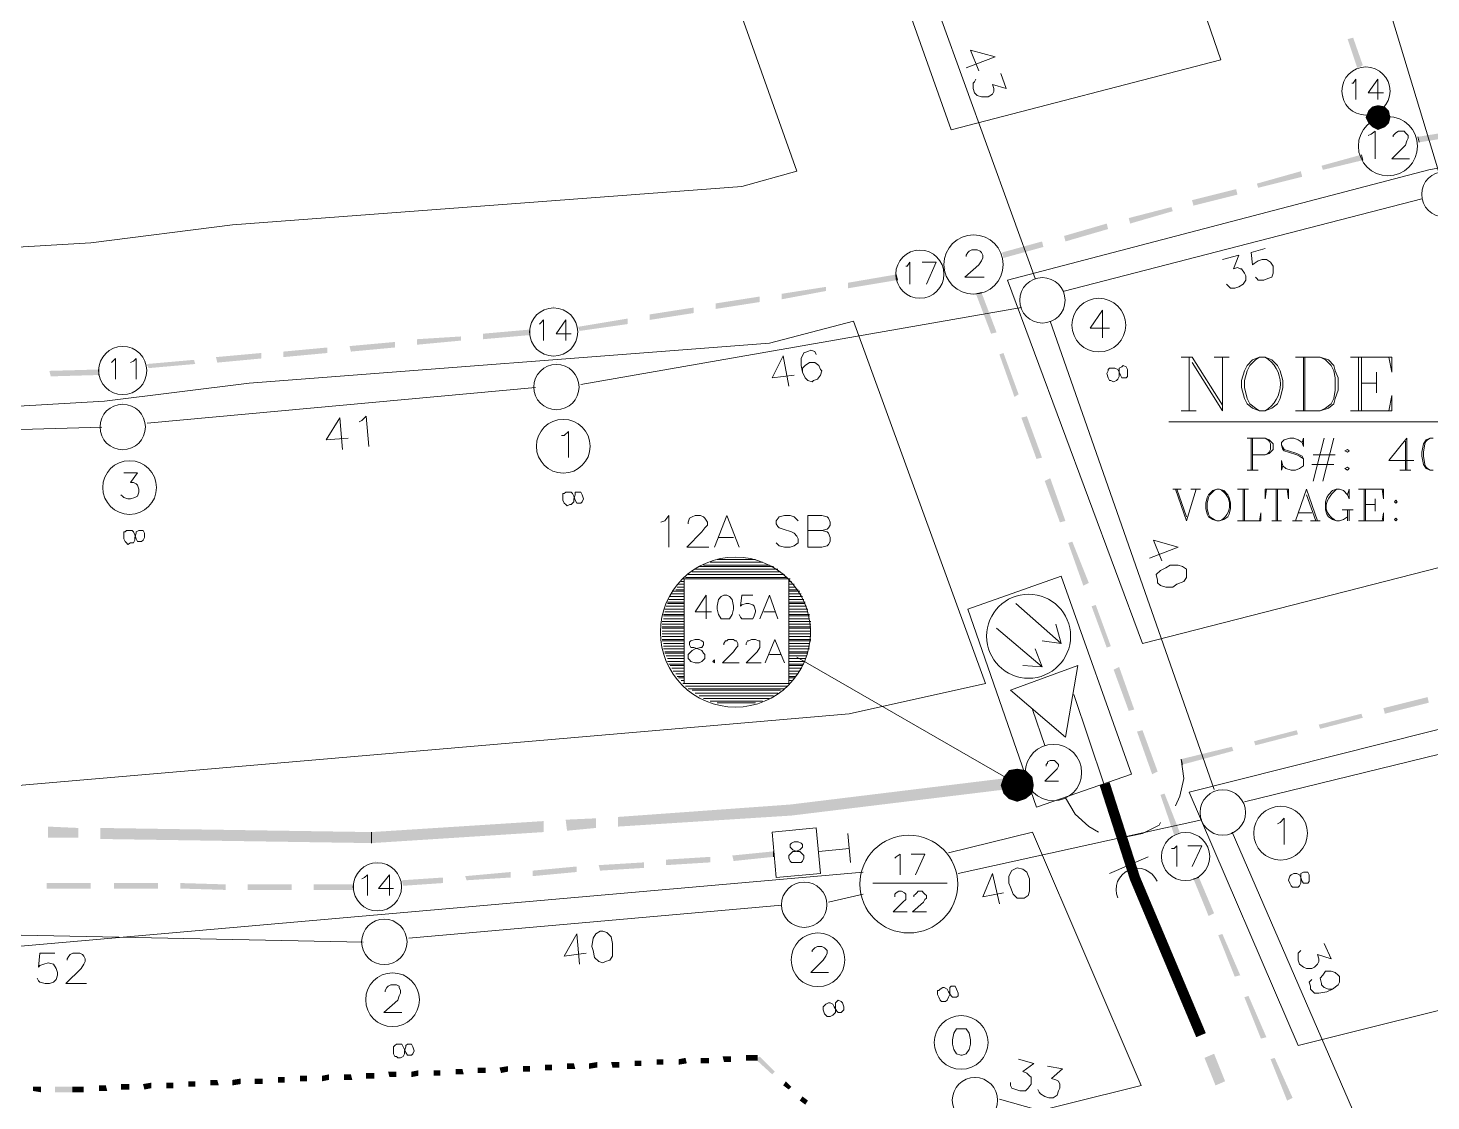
# Model space of a CAD drawing. Header units: millimetres. Extents: x -5 to 817, y 96 to 1062.
# Drawn here: x 312.2 to 396.3, y 592.4 to 656.6 of the extents above; entities that cross this region are included whole.
import ezdxf

# ---------------------------------------------------------------- set-up
doc = ezdxf.new("R2010")
doc.units = ezdxf.units.MM
for name, color, linetype, true_color in [('PDF_AERIAL', 8, 'Continuous', 0x808080), ('PDF_FEED', 11, 'Continuous', 0xff7f7f), ('PDF_FIBER', 8, 'Continuous', 0x808080), ('PDF_HCOUNT', 8, 'Continuous', 0x808080), ('PDF_NODEBOUNDARY', 8, 'Continuous', 0x808080), ('PDF_POLENUMBER', 8, 'Continuous', 0x808080), ('PDF_POWER', 8, 'Continuous', 0x808080), ('PDF_RDBKGRD', 8, 'Continuous', 0x808080), ('PDF_STRAND', 8, 'Continuous', 0x808080), ('PDF_TRUNK', 12, 'Continuous', 0xb80000)]:
    doc.layers.add(name, color=color, linetype=linetype, true_color=true_color)

msp = doc.modelspace()

# ---------------------------------------------------------------- linework, layer by layer
at = {"layer": 'PDF_AERIAL', "lineweight": 9}
for points in [[(396.715, 648.056), (389.542, 671.719)], [(372.558, 641.626), (364.066, 665.123)], [(368.436, 654.24), (370.167, 654.9), (368.683, 655.312), (369.178, 654.075)], [(370.497, 653.91), (370.827, 653.003), (370.002, 653.251), (370.085, 653.003), (370.085, 652.838), (370.002, 652.674), (369.755, 652.509), (369.59, 652.509), (369.343, 652.509), (369.095, 652.591), (368.931, 652.756), (368.848, 653.003), (368.848, 653.333), (368.931, 653.416), (369.013, 653.58)], [(374.29, 640.884), (395.726, 646.408)], [(383.771, 642.78), (384.761, 643.027), (384.431, 642.203), (384.678, 642.285), (384.843, 642.203), (384.925, 642.203), (385.09, 641.955), (385.173, 641.79), (385.173, 641.543), (385.008, 641.296), (384.761, 641.131), (384.513, 641.048), (384.266, 641.048), (384.183, 641.131), (384.018, 641.296)], [(386.327, 643.439), (385.503, 643.192), (385.585, 642.45), (385.667, 642.532), (385.915, 642.697), (386.162, 642.78), (386.409, 642.78), (386.657, 642.615), (386.822, 642.368), (386.822, 642.203), (386.822, 641.955), (386.739, 641.708), (386.492, 641.626), (386.245, 641.543), (385.915, 641.543), (385.832, 641.626), (385.75, 641.708)], [(371.734, 639.894), (345.351, 635.277)], [(383.276, 611.038), (373.465, 639.07)], [(357.8, 635.195), (357.47, 637.009), (356.811, 635.689), (358.13, 635.854)], [(359.449, 637.091), (359.367, 637.256), (359.119, 637.338), (358.954, 637.256), (358.707, 637.173), (358.542, 636.844), (358.542, 636.431), (358.625, 636.019), (358.79, 635.689), (358.954, 635.524), (359.202, 635.442), (359.284, 635.524), (359.532, 635.607), (359.696, 635.854), (359.779, 636.102), (359.696, 636.184), (359.614, 636.431), (359.367, 636.596), (359.119, 636.596), (359.037, 636.596), (358.79, 636.431), (358.625, 636.266), (358.625, 636.019)], [(342.63, 635.112), (319.38, 632.969)], [(316.659, 632.721), (296.542, 632.144)], [(331.087, 631.402), (330.922, 633.298), (330.098, 631.979), (331.417, 632.062)], [(332.077, 633.051), (332.241, 633.133), (332.489, 633.381), (332.654, 631.567)], [(379.401, 624.889), (381.133, 625.548), (379.649, 625.961), (380.143, 624.724)], [(385.09, 610.296), (411.061, 616.644)], [(382.534, 609.224), (367.941, 606.008)], [(393.665, 587.045), (384.348, 608.482)], [(370.415, 604.194), (370.002, 606.008), (369.425, 604.607), (370.662, 604.854)], [(357.388, 604.112), (335.045, 602.133)], [(362.252, 604.772), (360.191, 604.277)], [(332.324, 601.886), (296.212, 602.628)], [(345.268, 600.567), (345.103, 602.381), (344.361, 601.061), (345.68, 601.226)], [(389.872, 601.803), (390.284, 600.897), (389.46, 601.144), (389.542, 600.897), (389.542, 600.732), (389.46, 600.567), (389.295, 600.402), (389.13, 600.319), (388.8, 600.319), (388.636, 600.402), (388.388, 600.567), (388.306, 600.814), (388.306, 601.144), (388.306, 601.226), (388.471, 601.391)], [(313.856, 601.226), (312.949, 601.226), (312.866, 600.402), (312.949, 600.484), (313.196, 600.567), (313.443, 600.649), (313.773, 600.567), (313.938, 600.319), (314.021, 600.072), (314.021, 599.907), (313.938, 599.66), (313.773, 599.495), (313.526, 599.412), (313.279, 599.412), (312.949, 599.495), (312.866, 599.577), (312.784, 599.742)], [(314.598, 600.814), (314.598, 600.897), (314.68, 601.061), (314.763, 601.144), (314.928, 601.226), (315.34, 601.226), (315.505, 601.144), (315.587, 601.061), (315.67, 600.897), (315.67, 600.732), (315.587, 600.567), (315.422, 600.319), (314.515, 599.412), (315.752, 599.412)], [(390.367, 599.083), (390.12, 599.083), (389.872, 599.165), (389.707, 599.33), (389.707, 599.412), (389.625, 599.742), (389.79, 599.907), (389.955, 600.154), (390.037, 600.154), (390.284, 600.154), (390.532, 600.072), (390.697, 599.907), (390.779, 599.825), (390.779, 599.495), (390.697, 599.33), (390.367, 599.083), (390.037, 598.918), (389.542, 598.835), (389.295, 598.835), (389.048, 599.083), (389.048, 599.248), (388.965, 599.495), (389.13, 599.66)], [(371.569, 594.878), (372.476, 594.631), (371.816, 594.136), (372.064, 594.053), (372.228, 593.888), (372.311, 593.806), (372.311, 593.559), (372.311, 593.394), (372.146, 593.146), (371.981, 592.982), (371.651, 592.982), (371.404, 593.064), (371.157, 593.146), (371.074, 593.311), (371.074, 593.476)], [(373.3, 594.466), (374.207, 594.301), (373.548, 593.724), (373.795, 593.641), (373.96, 593.559), (374.042, 593.394), (374.042, 593.146), (373.96, 592.982), (373.877, 592.734), (373.63, 592.569), (373.383, 592.569), (373.135, 592.652), (372.888, 592.817), (372.806, 592.899), (372.723, 593.064)], [(370.415, 592.487), (392.923, 586.138)]]:
    msp.add_lwpolyline(points, dxfattribs=at)
for points in [[(381.628, 624.229), (381.38, 624.394), (381.133, 624.476), (380.638, 624.476), (380.391, 624.312), (380.061, 624.147), (379.814, 623.899), (379.896, 623.57), (379.896, 623.405), (380.061, 623.24), (380.391, 623.157), (380.803, 623.157), (381.05, 623.322), (381.463, 623.487), (381.628, 623.734), (381.628, 624.064)], [(371.322, 606.256), (371.157, 606.173), (370.992, 605.843), (370.992, 605.431), (371.074, 605.184), (371.239, 604.772), (371.486, 604.524), (371.734, 604.524), (371.899, 604.524), (372.146, 604.689), (372.228, 604.936), (372.228, 605.431), (372.228, 605.678), (372.064, 606.091), (371.816, 606.256), (371.486, 606.338)], [(346.505, 602.545), (346.258, 602.381), (346.093, 602.133), (346.01, 601.639), (346.093, 601.391), (346.175, 600.979), (346.422, 600.732), (346.67, 600.649), (346.835, 600.732), (347.082, 600.814), (347.247, 601.061), (347.247, 601.556), (347.247, 601.803), (347.164, 602.216), (346.917, 602.463), (346.67, 602.545)]]:
    msp.add_lwpolyline(points, close=True, dxfattribs=at)
at = {"layer": 'PDF_FEED', "lineweight": 20}
for points in [[(392.016, 654.322), (392.016, 654.322)], [(393.83, 653.333), (393.83, 653.333)], [(391.027, 652.509), (391.027, 652.509)], [(392.923, 651.519), (392.923, 651.519)], [(392.511, 650.2), (392.675, 650.283), (392.923, 650.447), (392.923, 648.798)], [(393.995, 650.118), (393.995, 650.2), (394.077, 650.283), (394.16, 650.365), (394.324, 650.447), (394.654, 650.447), (394.737, 650.365), (394.819, 650.283), (394.902, 650.2), (394.902, 650.035), (394.819, 649.87), (394.737, 649.623), (393.912, 648.798), (394.984, 648.798)], [(365.468, 643.357), (365.468, 643.357)], [(368.436, 642.945), (368.436, 643.027), (368.518, 643.192), (368.601, 643.275), (368.766, 643.357), (369.095, 643.357), (369.26, 643.275), (369.343, 643.192), (369.425, 643.027), (369.425, 642.862), (369.343, 642.697), (369.178, 642.45), (368.353, 641.708), (369.508, 641.708)], [(367.199, 642.203), (367.199, 642.203)], [(364.231, 641.708), (364.231, 641.708)], [(365.962, 640.471), (365.962, 640.471)], [(343.702, 639.977), (343.702, 639.977)], [(345.268, 638.657), (345.268, 638.657)], [(317.813, 637.668), (317.813, 637.668)], [(342.3, 638.41), (342.3, 638.41)], [(343.867, 637.009), (343.867, 637.009)], [(316.494, 636.019), (316.494, 636.019)], [(319.38, 636.431), (319.38, 636.431)], [(318.143, 634.782), (318.143, 634.782)], [(380.968, 610.048), (381.215, 610.625), (381.463, 611.697), (381.298, 612.851)], [(374.372, 610.543), (374.949, 609.554), (375.774, 608.811), (376.351, 608.482)], [(358.13, 608.564), (358.13, 608.564)], [(361.51, 606.668), (361.345, 608.399)], [(377.67, 608.234), (377.835, 608.152), (378.989, 608.399), (379.979, 608.894), (380.061, 609.059)], [(381.05, 608.399), (381.05, 608.399)], [(359.614, 607.327), (361.428, 607.492)], [(383.029, 607.657), (383.029, 607.657)], [(333.066, 606.75), (333.066, 606.75)], [(356.893, 607.163), (356.893, 607.163)], [(359.614, 607.327), (359.614, 607.327)], [(358.377, 605.926), (358.377, 605.926)], [(380.308, 606.503), (380.308, 606.503)], [(331.747, 605.184), (331.747, 605.184)], [(334.632, 605.431), (334.632, 605.431)], [(362.829, 605.431), (367.282, 605.431)], [(382.205, 605.678), (382.205, 605.678)], [(333.313, 603.865), (333.313, 603.865)]]:
    msp.add_lwpolyline(points, dxfattribs=at)
at = {"layer": 'PDF_FEED', "color": 7, "lineweight": 9}
for points in [[(391.521, 653.333), (391.604, 653.333), (391.769, 653.58), (391.769, 652.344)], [(393.088, 652.344), (393.088, 653.58), (392.511, 652.756), (393.417, 652.756)], [(364.808, 642.368), (364.891, 642.368), (365.056, 642.615), (365.056, 641.296)], [(366.045, 641.296), (366.622, 642.615), (365.798, 642.615)], [(342.877, 638.905), (342.96, 638.987), (343.125, 639.152), (343.125, 637.915)], [(344.444, 637.915), (344.444, 639.152), (343.867, 638.328), (344.773, 638.328)], [(317.236, 636.596), (317.318, 636.679), (317.483, 636.844), (317.483, 635.607)], [(318.39, 636.596), (318.555, 636.679), (318.72, 636.844), (318.72, 635.607)], [(380.721, 607.492), (380.885, 607.492), (381.05, 607.657), (381.05, 606.421)], [(381.957, 606.421), (382.534, 607.657), (381.71, 607.657)], [(364.149, 606.915), (364.231, 606.998), (364.478, 607.163), (364.478, 605.926)], [(365.385, 605.926), (365.962, 607.163), (365.138, 607.163)], [(332.241, 605.678), (332.406, 605.761), (332.571, 605.926), (332.571, 604.689)], [(333.89, 604.689), (333.89, 605.926), (333.231, 605.101), (334.138, 605.101)], [(364.149, 604.607), (364.149, 604.689), (364.149, 604.772), (364.231, 604.854), (364.396, 604.936), (364.561, 604.936), (364.726, 604.854), (364.808, 604.772), (364.808, 604.689), (364.808, 604.524), (364.808, 604.442), (364.643, 604.277), (364.066, 603.7), (364.891, 603.7)], [(365.303, 604.607), (365.303, 604.689), (365.385, 604.772), (365.468, 604.854), (365.55, 604.936), (365.798, 604.936), (365.88, 604.854), (365.962, 604.772), (366.045, 604.689), (366.045, 604.524), (365.962, 604.442), (365.88, 604.277), (365.22, 603.7), (366.045, 603.7)]]:
    msp.add_lwpolyline(points, dxfattribs=at)
at = {"layer": 'PDF_FEED', "lineweight": 0}
for points in [[(395.561, 649.788), (395.479, 650.118)], [(392.098, 649.046), (392.181, 648.716)], [(364.231, 641.873), (364.314, 641.543)], [(369.013, 640.719), (369.343, 640.801)], [(342.3, 638.575), (342.3, 638.245)], [(316.494, 636.184), (316.494, 635.854)], [(381.38, 612.522), (381.298, 612.851)], [(356.893, 607.327), (356.893, 606.998)], [(382.04, 605.678), (382.37, 605.761)], [(331.747, 605.349), (331.747, 605.019)]]:
    msp.add_lwpolyline(points, dxfattribs=at)
at = {"layer": 'PDF_FEED', "lineweight": 20}
msp.add_lwpolyline([(359.696, 606.008), (359.449, 608.729), (356.811, 608.482), (357.058, 605.761)], close=True, dxfattribs=at)
at = {"layer": 'PDF_FEED', "color": 7, "lineweight": 9}
msp.add_lwpolyline([(358.13, 607.905), (357.965, 607.822), (357.883, 607.74), (357.883, 607.575), (357.965, 607.492), (358.048, 607.41), (358.295, 607.327), (358.46, 607.327), (358.625, 607.163), (358.707, 607.08), (358.707, 606.915), (358.625, 606.75), (358.542, 606.668), (358.377, 606.668), (358.13, 606.668), (357.965, 606.668), (357.883, 606.75), (357.8, 606.915), (357.8, 607.08), (357.883, 607.163), (358.048, 607.327), (358.212, 607.327), (358.46, 607.41), (358.542, 607.492), (358.625, 607.575), (358.625, 607.74), (358.542, 607.822), (358.377, 607.905)], close=True, dxfattribs=at)
at = {"layer": 'PDF_FEED', "lineweight": 20}
for centre, radius in [((392.37, 652.859), 1.443), ((393.689, 649.561), 1.773), ((368.871, 642.47), 1.773), ((365.656, 641.893), 1.443), ((343.724, 638.43), 1.443), ((317.917, 636.122), 1.443), ((364.996, 605.368), 2.927), ((381.569, 607.017), 1.443), ((333.17, 605.203), 1.443)]:
    msp.add_circle(centre, radius, dxfattribs=at)
at = {"layer": 'PDF_FEED', "transparency": 33554559}
for points in [[(392.181, 654.405), (391.274, 655.971), (391.604, 656.054)], [(391.851, 654.24), (392.181, 654.405), (391.274, 655.971)], [(393.088, 652.014), (392.758, 651.931), (393.088, 651.272)], [(393.088, 651.272), (393.5, 651.931), (393.088, 652.014)], [(393.088, 651.272), (392.511, 651.684), (392.346, 651.272)], [(392.346, 651.272), (392.511, 650.942), (393.088, 651.272)], [(392.758, 651.931), (393.088, 651.272), (392.511, 651.684)], [(392.511, 650.942), (393.088, 651.272), (392.758, 650.695)], [(393.088, 651.272), (392.758, 650.695), (393.088, 650.53)], [(393.747, 651.684), (393.088, 651.272), (393.5, 651.931)], [(393.83, 651.272), (393.747, 651.684), (393.088, 651.272)], [(393.088, 650.53), (393.5, 650.695), (393.088, 651.272)], [(393.5, 650.695), (393.088, 651.272), (393.747, 650.942)], [(393.088, 651.272), (393.747, 650.942), (393.83, 651.272)], [(398.529, 650.612), (395.561, 649.788), (395.479, 650.118)], [(398.612, 650.283), (398.529, 650.612), (395.561, 649.788)], [(389.707, 648.386), (389.79, 648.139), (392.098, 649.046)], [(389.79, 648.139), (392.098, 649.046), (392.181, 648.716)], [(385.832, 647.314), (385.915, 647.067), (388.471, 648.056)], [(385.915, 647.067), (388.471, 648.056), (388.553, 647.727)], [(381.957, 646.325), (382.04, 645.995), (384.596, 646.985)], [(382.04, 645.995), (384.596, 646.985), (384.678, 646.655)], [(378.165, 645.253), (378.247, 644.923), (380.721, 645.913)], [(378.247, 644.923), (380.721, 645.913), (380.803, 645.665)], [(374.29, 644.181), (374.372, 643.852), (376.846, 644.923)], [(374.372, 643.852), (376.846, 644.923), (376.928, 644.594)], [(370.58, 643.192), (370.662, 642.862), (372.971, 643.852)], [(370.662, 642.862), (372.971, 643.852), (373.053, 643.522)], [(361.345, 641.378), (361.345, 641.048), (364.231, 641.873)], [(361.345, 641.048), (364.231, 641.873), (364.314, 641.543)], [(357.388, 640.719), (357.388, 640.389), (360.026, 641.131)], [(357.388, 640.389), (360.026, 641.131), (360.026, 640.884)], [(353.43, 640.142), (353.43, 639.812), (356.069, 640.554)], [(353.43, 639.812), (356.069, 640.554), (356.069, 640.224)], [(370.25, 638.41), (369.013, 640.719), (369.343, 640.801)], [(369.92, 638.328), (370.25, 638.41), (369.013, 640.719)], [(349.473, 639.482), (349.473, 639.152), (352.111, 639.894)], [(349.473, 639.152), (352.111, 639.894), (352.111, 639.564)], [(339.497, 638.328), (339.497, 637.998), (342.3, 638.575)], [(339.497, 637.998), (342.3, 638.575), (342.3, 638.245)], [(345.186, 638.74), (345.268, 638.493), (348.154, 639.235)], [(345.268, 638.493), (348.154, 639.235), (348.154, 638.905)], [(331.499, 637.586), (331.582, 637.256), (334.22, 637.833)], [(331.582, 637.256), (334.22, 637.833), (334.22, 637.503)], [(335.539, 637.998), (335.539, 637.668), (338.178, 638.163)], [(335.539, 637.668), (338.178, 638.163), (338.178, 637.915)], [(323.502, 636.926), (323.584, 636.596), (326.223, 637.173)], [(323.584, 636.596), (326.223, 637.173), (326.223, 636.844)], [(327.542, 637.256), (327.542, 636.926), (330.18, 637.503)], [(327.542, 636.926), (330.18, 637.503), (330.18, 637.173)], [(371.569, 634.7), (370.415, 637.091), (370.662, 637.173)], [(371.322, 634.535), (371.569, 634.7), (370.415, 637.091)], [(313.526, 636.102), (313.608, 635.772), (316.494, 636.184)], [(313.608, 635.772), (316.494, 636.184), (316.494, 635.854)], [(319.38, 636.514), (319.462, 636.266), (322.183, 636.761)], [(319.462, 636.266), (322.183, 636.761), (322.265, 636.514)], [(372.971, 630.907), (371.734, 633.298), (372.064, 633.381)], [(372.641, 630.825), (372.971, 630.907), (371.734, 633.298)], [(374.372, 627.115), (373.135, 629.506), (373.465, 629.671)], [(374.042, 627.032), (374.372, 627.115), (373.135, 629.506)], [(375.774, 623.405), (374.537, 625.796), (374.784, 625.878)], [(375.444, 623.24), (375.774, 623.405), (374.537, 625.796)], [(377.093, 619.612), (375.939, 622.003), (376.186, 622.086)], [(376.846, 619.53), (377.093, 619.612), (375.939, 622.003)], [(378.494, 615.82), (377.258, 618.21), (377.588, 618.375)], [(378.165, 615.737), (378.494, 615.82), (377.258, 618.21)], [(396.056, 616.562), (393.5, 615.572), (393.417, 615.902)], [(396.138, 616.232), (396.056, 616.562), (393.5, 615.572)], [(392.098, 615.572), (389.625, 614.665), (389.542, 614.913)], [(392.181, 615.325), (392.098, 615.572), (389.625, 614.665)], [(379.896, 612.109), (378.659, 614.5), (378.989, 614.583)], [(379.566, 611.944), (379.896, 612.109), (378.659, 614.5)], [(388.223, 614.583), (385.75, 613.676), (385.667, 613.923)], [(388.306, 614.335), (388.223, 614.583), (385.75, 613.676)], [(384.348, 613.593), (381.38, 612.522), (381.298, 612.851)], [(384.431, 613.346), (384.348, 613.593), (381.38, 612.522)], [(381.215, 608.482), (380.061, 610.708), (380.308, 610.79)], [(380.885, 608.317), (381.215, 608.482), (380.061, 610.708)], [(346.422, 606.503), (346.505, 606.173), (349.143, 606.668)], [(346.505, 606.173), (349.143, 606.668), (349.143, 606.338)], [(350.462, 606.833), (350.462, 606.503), (353.101, 606.998)], [(350.462, 606.503), (353.101, 606.998), (353.101, 606.668)], [(354.42, 607.08), (354.502, 606.75), (356.893, 607.327)], [(354.502, 606.75), (356.893, 607.327), (356.893, 606.998)], [(334.632, 605.596), (334.715, 605.266), (337.106, 605.761)], [(334.715, 605.266), (337.106, 605.761), (337.106, 605.431)], [(338.425, 605.843), (338.507, 605.596), (341.146, 606.091)], [(338.507, 605.596), (341.146, 606.091), (341.146, 605.761)], [(342.465, 606.173), (342.465, 605.843), (345.103, 606.421)], [(342.465, 605.843), (345.103, 606.421), (345.103, 606.091)], [(383.276, 603.617), (382.04, 605.678), (382.37, 605.761)], [(313.361, 605.431), (313.361, 605.101), (315.999, 605.431)], [(313.361, 605.101), (315.999, 605.431), (315.999, 605.101)], [(317.401, 605.431), (317.401, 605.101), (320.039, 605.431)], [(317.401, 605.101), (320.039, 605.431), (320.039, 605.101)], [(321.358, 605.431), (321.358, 605.101), (324.079, 605.349)], [(321.358, 605.101), (324.079, 605.349), (324.079, 605.019)], [(325.398, 605.349), (325.398, 605.019), (328.037, 605.349)], [(325.398, 605.019), (328.037, 605.349), (328.037, 605.019)], [(329.356, 605.349), (329.356, 605.019), (331.747, 605.349)], [(329.356, 605.019), (331.747, 605.349), (331.747, 605.019)], [(382.947, 603.452), (383.276, 603.617), (382.04, 605.678)], [(384.843, 599.907), (383.524, 602.298), (383.771, 602.381)], [(384.513, 599.825), (384.843, 599.907), (383.524, 602.298)], [(386.409, 596.197), (385.09, 598.588), (385.338, 598.67)], [(386.08, 596.115), (386.409, 596.197), (385.09, 598.588)], [(387.976, 592.569), (386.657, 594.878), (386.904, 594.96)], [(387.646, 592.404), (387.976, 592.569), (386.657, 594.878)]]:
    msp.add_solid(points, dxfattribs=at)
at = {"layer": 'PDF_FIBER', "lineweight": 9}
for points in [[(381.298, 636.926), (381.957, 636.926), (383.771, 634.04)], [(381.792, 636.926), (381.792, 633.711)], [(381.957, 636.596), (383.771, 633.711), (383.771, 636.926)], [(383.276, 636.926), (384.183, 636.926)], [(385.997, 636.926), (385.585, 636.761), (385.255, 636.431), (385.09, 636.102), (384.925, 635.524), (384.925, 635.112), (385.09, 634.453), (385.255, 634.123), (385.585, 633.876), (385.997, 633.711), (386.327, 633.711), (386.739, 633.876), (387.069, 634.123), (387.234, 634.453), (387.399, 635.112), (387.399, 635.524), (387.234, 636.102), (387.069, 636.431), (386.739, 636.761), (386.327, 636.926), (385.997, 636.926), (385.75, 636.761), (385.42, 636.431), (385.255, 636.102), (385.09, 635.524), (385.09, 635.112), (385.255, 634.453), (385.42, 634.123), (385.75, 633.876), (385.997, 633.711)], [(388.141, 636.926), (389.625, 636.926), (390.12, 636.761), (390.449, 636.431), (390.532, 636.102), (390.697, 635.689), (390.697, 634.947), (390.532, 634.453), (390.449, 634.123), (390.12, 633.876), (389.625, 633.711), (388.141, 633.711)], [(388.636, 636.926), (388.636, 633.711)], [(388.718, 636.926), (388.718, 633.711)], [(389.625, 636.926), (389.955, 636.761), (390.284, 636.431), (390.449, 636.102), (390.532, 635.689), (390.532, 634.947), (390.449, 634.453), (390.284, 634.123), (389.955, 633.876), (389.625, 633.711)], [(391.439, 636.926), (393.912, 636.926), (393.912, 636.019), (393.747, 636.926)], [(391.933, 636.926), (391.933, 633.711)], [(392.098, 636.926), (392.098, 633.711)], [(393.005, 636.019), (393.005, 634.782)], [(392.098, 635.36), (393.005, 635.36)], [(391.439, 633.711), (393.912, 633.711), (393.912, 634.618), (393.747, 633.711)], [(381.298, 633.711), (382.205, 633.711)], [(380.556, 633.051), (406.114, 633.051)], [(385.255, 632.062), (386.327, 632.062), (386.574, 631.979), (386.657, 631.897), (386.822, 631.732), (386.822, 631.402), (386.657, 631.237), (386.574, 631.155), (386.327, 631.072), (385.585, 631.072)], [(385.503, 632.062), (385.503, 630.165)], [(385.585, 632.062), (385.585, 630.165)], [(386.327, 632.062), (386.492, 631.979), (386.574, 631.897), (386.657, 631.732), (386.657, 631.402), (386.574, 631.237), (386.492, 631.155), (386.327, 631.072)], [(388.553, 631.814), (388.636, 632.062), (388.636, 631.567), (388.553, 631.814), (388.306, 631.979), (388.058, 632.062), (387.811, 632.062), (387.481, 631.979), (387.316, 631.814), (387.316, 631.649), (387.399, 631.402), (387.481, 631.32), (387.729, 631.237), (388.223, 631.072), (388.388, 630.99), (388.636, 630.825)], [(389.872, 632.062), (389.213, 629.506)], [(390.449, 632.062), (389.79, 629.506)], [(394.819, 630.165), (394.819, 632.062), (393.747, 630.742), (395.231, 630.742)], [(394.737, 631.897), (394.737, 630.165)], [(396.221, 632.062), (395.973, 631.979), (395.808, 631.732), (395.726, 631.237), (395.726, 630.99), (395.808, 630.495), (395.973, 630.248), (396.221, 630.165), (396.386, 630.165)], [(396.386, 632.062), (396.221, 632.062), (396.056, 631.979), (395.973, 631.897), (395.891, 631.732), (395.808, 631.237), (395.808, 630.99), (395.891, 630.495), (395.973, 630.33), (396.056, 630.248), (396.221, 630.165)], [(387.316, 631.649), (387.481, 631.402), (387.729, 631.32), (388.223, 631.155), (388.388, 631.072), (388.553, 630.99), (388.636, 630.825), (388.636, 630.413), (388.388, 630.248), (388.141, 630.165), (387.894, 630.165), (387.564, 630.248), (387.399, 630.413), (387.316, 630.742), (387.316, 630.165), (387.399, 630.413)], [(389.213, 631.072), (390.532, 631.072)], [(385.255, 630.165), (385.915, 630.165)], [(389.13, 630.495), (390.449, 630.495)], [(394.407, 630.165), (395.066, 630.165)], [(380.803, 629.011), (381.298, 629.011)], [(380.968, 629.011), (381.628, 627.115), (382.205, 629.011)], [(381.05, 629.011), (381.628, 627.362)], [(381.875, 629.011), (382.452, 629.011)], [(383.441, 629.011), (383.194, 628.929), (382.947, 628.681), (382.864, 628.516), (382.782, 628.187), (382.782, 627.857), (382.864, 627.527), (382.947, 627.362), (383.194, 627.197), (383.441, 627.115), (383.606, 627.115), (383.854, 627.197), (384.101, 627.362), (384.183, 627.527), (384.266, 627.857), (384.266, 628.187), (384.183, 628.516), (384.101, 628.681), (383.854, 628.929), (383.606, 629.011), (383.441, 629.011), (383.276, 628.929), (383.029, 628.681), (382.947, 628.516), (382.864, 628.187), (382.864, 627.857), (382.947, 627.527), (383.029, 627.362), (383.276, 627.197), (383.441, 627.115)], [(384.678, 629.011), (385.338, 629.011)], [(385.008, 629.011), (385.008, 627.115)], [(385.09, 629.011), (385.09, 627.115)], [(386.409, 629.011), (386.327, 628.434), (386.327, 629.011), (387.729, 629.011), (387.729, 628.434), (387.646, 629.011)], [(386.987, 629.011), (386.987, 627.115)], [(387.069, 629.011), (387.069, 627.115)], [(388.141, 627.115), (388.8, 629.011), (389.46, 627.115)], [(388.8, 628.681), (389.378, 627.115)], [(391.274, 628.681), (391.356, 628.434), (391.356, 629.011), (391.274, 628.681), (391.027, 628.929), (390.779, 629.011), (390.614, 629.011), (390.367, 628.929), (390.12, 628.681), (390.037, 628.516), (389.955, 628.269), (389.955, 627.774), (390.037, 627.527), (390.12, 627.362), (390.367, 627.197), (390.614, 627.115), (390.779, 627.115), (391.027, 627.197), (391.274, 627.362)], [(391.933, 629.011), (393.417, 629.011), (393.417, 628.434), (393.335, 629.011)], [(392.263, 629.011), (392.263, 627.115)], [(392.346, 629.011), (392.346, 627.115)], [(392.923, 628.434), (392.923, 627.692)], [(384.678, 627.115), (386.08, 627.115), (386.08, 627.609), (385.997, 627.115)], [(388.306, 627.609), (389.13, 627.609)], [(390.944, 627.774), (391.604, 627.774)], [(391.274, 627.774), (391.274, 627.115)], [(391.356, 627.774), (391.356, 627.115)], [(391.933, 627.115), (393.417, 627.115), (393.417, 627.609), (393.335, 627.115)], [(392.346, 628.104), (392.923, 628.104)], [(386.739, 627.115), (387.316, 627.115)], [(387.976, 627.115), (388.553, 627.115)], [(389.048, 627.115), (389.625, 627.115)], [(371.404, 622.168), (374.125, 619.777), (372.971, 619.942)], [(374.125, 619.777), (373.795, 620.931)], [(370.25, 620.684), (372.971, 618.375), (372.558, 619.447)], [(372.971, 618.375), (371.816, 618.458)], [(374.867, 616.726), (376.681, 611.367)], [(373.135, 613.676), (372.393, 615.82)], [(373.713, 612.109), (373.713, 612.109)]]:
    msp.add_lwpolyline(points, dxfattribs=at)
for points in [[(391.274, 631.402), (391.109, 631.32), (391.274, 631.237), (391.356, 631.32)], [(391.274, 630.33), (391.109, 630.248), (391.274, 630.165), (391.356, 630.248)], [(394.16, 628.352), (394.077, 628.269), (394.16, 628.187), (394.242, 628.269)], [(394.16, 627.28), (394.077, 627.197), (394.16, 627.115), (394.242, 627.197)], [(374.125, 623.817), (378.33, 611.944), (372.641, 609.966), (368.518, 621.838)], [(375.114, 618.458), (371.074, 616.974), (374.372, 614.171)]]:
    msp.add_lwpolyline(points, close=True, dxfattribs=at)
at = {"layer": 'PDF_FIBER', "color": 7, "lineweight": 0}
msp.add_lwpolyline([(373.218, 612.439), (373.218, 612.522), (373.3, 612.604), (373.3, 612.687), (373.465, 612.769), (373.713, 612.769), (373.795, 612.687), (373.877, 612.604), (373.96, 612.522), (373.96, 612.439), (373.877, 612.274), (373.713, 612.109), (373.135, 611.532), (373.96, 611.532)], dxfattribs=at)
at = {"layer": 'PDF_FIBER', "lineweight": 9}
for centre, radius in [((372.169, 620.209), 2.515), ((373.653, 612.046), 1.69)]:
    msp.add_circle(centre, radius, dxfattribs=at)
for centre, radius, start, end in [((385.379, 635.318), 1.866, 300.52971, 59.47029), ((383.153, 628.063), 1.051, 295.55997, 64.44003)]:
    msp.add_arc(centre, radius, start, end, dxfattribs=at)
msp.add_ellipse((394.635, 628.691), major_axis=(4.644, 0.862), ratio=0.392453, start_param=2.540324, end_param=3.597379, dxfattribs=at)
at = {"layer": 'PDF_HCOUNT', "lineweight": 9}
for points in [[(376.598, 638.08), (376.598, 639.729), (375.856, 638.657), (377.01, 638.657)], [(344.196, 632.227), (344.361, 632.227), (344.609, 632.474), (344.609, 630.907)], [(317.978, 630), (318.803, 630), (318.39, 629.423), (318.555, 629.423), (318.72, 629.341), (318.803, 629.258), (318.885, 629.011), (318.885, 628.846), (318.803, 628.599), (318.638, 628.516), (318.39, 628.434), (318.225, 628.434), (317.978, 628.516), (317.896, 628.599), (317.813, 628.681)], [(387.069, 608.976), (387.234, 609.059), (387.481, 609.306), (387.481, 607.74)], [(359.202, 601.309), (359.202, 601.391), (359.284, 601.474), (359.367, 601.556), (359.532, 601.639), (359.779, 601.639), (359.944, 601.556), (360.026, 601.474), (360.109, 601.391), (360.109, 601.226), (360.026, 601.061), (359.861, 600.814), (359.119, 600.072), (360.191, 600.072)], [(333.643, 598.918), (333.643, 599), (333.726, 599.165), (333.808, 599.248), (333.973, 599.33), (334.303, 599.33), (334.468, 599.248), (334.468, 599.165), (334.55, 599), (334.55, 598.835), (334.468, 598.67), (334.385, 598.423), (333.561, 597.681), (334.632, 597.681)]]:
    msp.add_lwpolyline(points, dxfattribs=at)
msp.add_lwpolyline([(368.106, 596.692), (367.859, 596.692), (367.694, 596.444), (367.611, 596.032), (367.611, 595.785), (367.694, 595.455), (367.859, 595.208), (368.106, 595.125), (368.189, 595.125), (368.436, 595.208), (368.601, 595.455), (368.683, 595.785), (368.683, 596.032), (368.601, 596.444), (368.436, 596.692), (368.189, 596.692)], close=True, dxfattribs=at)
for centre in [(376.374, 638.843), (344.301, 631.587), (318.329, 629.113), (387.258, 608.418), (359.554, 600.833), (334.077, 598.442), (368.129, 595.886)]:
    msp.add_circle(centre, 1.608, dxfattribs=at)
at = {"layer": 'PDF_NODEBOUNDARY', "lineweight": 0}
for points in [[(355.904, 595.125), (355.904, 594.795)], [(314.928, 593.229), (314.928, 592.899)]]:
    msp.add_lwpolyline(points, dxfattribs=at)
at = {"layer": 'PDF_NODEBOUNDARY', "transparency": 33554559}
for points in [[(349.885, 594.878), (349.885, 594.548), (350.297, 594.878)], [(349.885, 594.548), (350.297, 594.878), (350.297, 594.548)], [(351.204, 594.878), (351.204, 594.548), (351.617, 594.96)], [(351.204, 594.548), (351.617, 594.96), (351.699, 594.631)], [(352.524, 594.96), (352.524, 594.631), (353.018, 594.96)], [(352.524, 594.631), (353.018, 594.96), (353.018, 594.631)], [(353.843, 595.043), (353.925, 594.713), (354.337, 595.043)], [(353.925, 594.713), (354.337, 595.043), (354.337, 594.713)], [(355.244, 595.125), (355.244, 594.795), (355.904, 595.125)], [(355.244, 594.795), (355.904, 595.125), (355.904, 594.795)], [(356.069, 595.043), (355.821, 594.878), (356.976, 594.136)], [(355.821, 594.878), (356.976, 594.136), (356.811, 593.971)], [(332.489, 594.053), (332.489, 593.724), (332.984, 594.053)], [(332.489, 593.724), (332.984, 594.053), (332.984, 593.724)], [(333.808, 594.136), (333.89, 593.806), (334.303, 594.136)], [(333.89, 593.806), (334.303, 594.136), (334.303, 593.806)], [(335.21, 594.136), (335.21, 593.806), (335.622, 594.218)], [(335.21, 593.806), (335.622, 594.218), (335.622, 593.888)], [(336.529, 594.218), (336.529, 593.888), (336.941, 594.218)], [(336.529, 593.888), (336.941, 594.218), (336.941, 593.888)], [(337.848, 594.301), (337.848, 593.971), (338.26, 594.301)], [(337.848, 593.971), (338.26, 594.301), (338.343, 593.971)], [(339.167, 594.383), (339.167, 594.053), (339.662, 594.383)], [(339.167, 594.053), (339.662, 594.383), (339.662, 594.053)], [(340.486, 594.383), (340.569, 594.053), (340.981, 594.466)], [(340.569, 594.053), (340.981, 594.466), (340.981, 594.136)], [(341.888, 594.466), (341.888, 594.136), (342.3, 594.466)], [(341.888, 594.136), (342.3, 594.466), (342.3, 594.136)], [(343.207, 594.548), (343.207, 594.218), (343.619, 594.548)], [(343.207, 594.218), (343.619, 594.548), (343.619, 594.218)], [(344.526, 594.631), (344.526, 594.301), (344.938, 594.631)], [(344.526, 594.301), (344.938, 594.631), (345.021, 594.301)], [(345.845, 594.631), (345.845, 594.301), (346.34, 594.713)], [(345.845, 594.301), (346.34, 594.713), (346.34, 594.383)], [(347.164, 594.713), (347.247, 594.383), (347.659, 594.713)], [(347.247, 594.383), (347.659, 594.713), (347.659, 594.383)], [(348.566, 594.795), (348.566, 594.466), (348.978, 594.795)], [(348.566, 594.466), (348.978, 594.795), (348.978, 594.466)], [(312.537, 593.229), (312.537, 592.982), (313.031, 593.229)], [(312.537, 592.982), (313.031, 593.229), (313.031, 592.899)], [(313.856, 593.229), (313.856, 592.899), (314.928, 593.229)], [(313.856, 592.899), (314.928, 593.229), (314.928, 592.899)], [(314.928, 593.229), (314.928, 592.899), (315.587, 593.229)], [(314.928, 592.899), (315.587, 593.229), (315.587, 592.899)], [(316.494, 593.311), (316.494, 592.982), (316.906, 593.311)], [(316.494, 592.982), (316.906, 593.311), (316.989, 592.982)], [(317.813, 593.394), (317.813, 593.064), (318.308, 593.394)], [(317.813, 593.064), (318.308, 593.394), (318.308, 593.064)], [(319.132, 593.394), (319.215, 593.064), (319.627, 593.476)], [(319.215, 593.064), (319.627, 593.476), (319.627, 593.146)], [(320.534, 593.476), (320.534, 593.146), (320.946, 593.476)], [(320.534, 593.146), (320.946, 593.476), (320.946, 593.146)], [(321.853, 593.559), (321.853, 593.229), (322.265, 593.559)], [(321.853, 593.229), (322.265, 593.559), (322.265, 593.229)], [(323.172, 593.641), (323.172, 593.311), (323.584, 593.641)], [(323.172, 593.311), (323.584, 593.641), (323.667, 593.311)], [(324.491, 593.641), (324.491, 593.311), (324.986, 593.724)], [(324.491, 593.311), (324.986, 593.724), (324.986, 593.394)], [(325.811, 593.724), (325.811, 593.394), (326.305, 593.724)], [(325.811, 593.394), (326.305, 593.724), (326.305, 593.394)], [(327.212, 593.806), (327.212, 593.476), (327.624, 593.806)], [(327.212, 593.476), (327.624, 593.806), (327.624, 593.476)], [(328.531, 593.888), (328.531, 593.559), (328.944, 593.888)], [(328.531, 593.559), (328.944, 593.888), (328.944, 593.559)], [(329.851, 593.888), (329.851, 593.559), (330.263, 593.971)], [(329.851, 593.559), (330.263, 593.971), (330.263, 593.641)], [(331.17, 593.971), (331.17, 593.641), (331.582, 593.971)], [(331.17, 593.641), (331.582, 593.971), (331.664, 593.641)], [(357.635, 593.559), (357.47, 593.311), (357.965, 593.229)], [(357.47, 593.311), (357.965, 593.229), (357.8, 593.064)], [(358.625, 592.652), (358.46, 592.404), (358.954, 592.404)], [(358.46, 592.404), (358.954, 592.404), (358.79, 592.157)]]:
    msp.add_solid(points, dxfattribs=at)
at = {"layer": 'PDF_POLENUMBER', "lineweight": 9}
for points in [[(378.082, 636.184), (378, 636.349), (377.835, 636.431), (377.752, 636.349), (377.588, 636.266), (377.588, 636.184), (377.588, 635.937), (377.588, 635.772), (377.505, 635.607), (377.423, 635.524), (377.258, 635.442), (377.093, 635.524), (377.01, 635.524), (376.928, 635.689), (376.846, 635.937), (376.928, 636.102), (376.928, 636.184), (377.01, 636.266), (377.175, 636.266), (377.34, 636.266), (377.505, 636.184), (377.588, 636.019), (377.67, 635.854), (377.752, 635.689), (377.917, 635.689), (378, 635.689), (378.082, 635.772), (378.082, 636.019)], [(345.433, 628.681), (345.351, 628.846), (345.268, 628.846), (345.186, 628.846), (345.021, 628.846), (345.021, 628.681), (344.938, 628.434), (344.938, 628.269), (344.773, 628.104), (344.691, 628.104), (344.526, 628.022), (344.444, 628.104), (344.361, 628.187), (344.279, 628.352), (344.279, 628.516), (344.279, 628.764), (344.361, 628.764), (344.444, 628.846), (344.609, 628.846), (344.773, 628.846), (344.856, 628.764), (344.938, 628.599), (345.021, 628.352), (345.103, 628.187), (345.186, 628.187), (345.351, 628.187), (345.433, 628.269), (345.516, 628.434)], [(319.215, 626.373), (319.132, 626.538), (318.967, 626.538), (318.885, 626.538), (318.72, 626.455), (318.72, 626.373), (318.638, 626.125), (318.638, 625.961), (318.555, 625.796), (318.39, 625.796), (318.225, 625.713), (318.143, 625.796), (318.061, 625.878), (317.978, 626.043), (317.978, 626.29), (317.978, 626.455), (318.061, 626.455), (318.143, 626.538), (318.308, 626.538), (318.473, 626.538), (318.555, 626.455), (318.638, 626.29), (318.72, 626.043), (318.803, 625.878), (318.885, 625.878), (319.05, 625.878), (319.132, 625.961), (319.215, 626.125)], [(388.965, 605.926), (388.883, 606.091), (388.718, 606.091), (388.636, 606.091), (388.471, 606.008), (388.471, 605.843), (388.471, 605.596), (388.471, 605.431), (388.388, 605.266), (388.306, 605.184), (388.141, 605.184), (387.976, 605.184), (387.894, 605.266), (387.811, 605.431), (387.729, 605.596), (387.811, 605.843), (387.894, 605.926), (388.058, 606.008), (388.223, 606.008), (388.388, 605.926), (388.471, 605.761), (388.553, 605.514), (388.636, 605.431), (388.8, 605.431), (388.883, 605.431), (388.965, 605.514), (388.965, 605.678)], [(367.859, 599.083), (367.776, 599.248), (367.611, 599.248), (367.529, 599.248), (367.447, 599.165), (367.447, 599), (367.447, 598.753), (367.364, 598.588), (367.282, 598.423), (367.199, 598.341), (367.034, 598.341), (366.952, 598.341), (366.869, 598.423), (366.787, 598.588), (366.705, 598.753), (366.705, 599), (366.787, 599), (366.869, 599.083), (367.034, 599.165), (367.117, 599.165), (367.282, 599.083), (367.364, 598.918), (367.529, 598.67), (367.611, 598.588), (367.694, 598.588), (367.859, 598.588), (367.941, 598.67), (367.941, 598.835)], [(361.016, 598.258), (360.933, 598.341), (360.768, 598.423), (360.686, 598.341), (360.603, 598.258), (360.603, 598.176), (360.603, 597.928), (360.603, 597.681), (360.521, 597.599), (360.439, 597.516), (360.274, 597.434), (360.109, 597.434), (360.026, 597.516), (359.944, 597.599), (359.861, 597.846), (359.861, 598.011), (359.944, 598.093), (360.026, 598.176), (360.191, 598.258), (360.274, 598.258), (360.439, 598.176), (360.521, 598.011), (360.686, 597.764), (360.768, 597.681), (360.933, 597.681), (361.016, 597.764), (361.098, 597.846), (361.098, 598.011)], [(335.292, 595.62), (335.21, 595.785), (335.127, 595.785), (334.962, 595.785), (334.88, 595.702), (334.88, 595.62), (334.797, 595.373), (334.797, 595.208), (334.715, 595.043), (334.55, 594.96), (334.385, 594.96), (334.303, 595.043), (334.22, 595.043), (334.138, 595.208), (334.138, 595.455), (334.138, 595.62), (334.22, 595.702), (334.303, 595.785), (334.468, 595.785), (334.632, 595.785), (334.715, 595.62), (334.797, 595.455), (334.88, 595.29), (334.962, 595.125), (335.045, 595.125), (335.21, 595.125), (335.292, 595.208), (335.374, 595.373)]]:
    msp.add_lwpolyline(points, close=True, dxfattribs=at)
at = {"layer": 'PDF_POWER', "lineweight": 9}
for points in [[(350.133, 627.032), (350.38, 627.115), (350.627, 627.445), (350.627, 625.548)], [(351.782, 626.95), (351.782, 627.032), (351.864, 627.28), (352.029, 627.362), (352.194, 627.445), (352.524, 627.445), (352.688, 627.362), (352.771, 627.28), (352.936, 627.032), (352.936, 626.867), (352.771, 626.703), (352.606, 626.455), (351.699, 625.548), (353.018, 625.548)], [(353.348, 625.548), (354.09, 627.445), (354.832, 625.548)], [(358.377, 627.115), (358.13, 627.362), (357.883, 627.445), (357.553, 627.445), (357.223, 627.362), (357.058, 627.115), (357.058, 626.95), (357.141, 626.785), (357.223, 626.703), (357.47, 626.62), (357.965, 626.455), (358.13, 626.373), (358.295, 626.208), (358.377, 626.043), (358.377, 625.796), (358.13, 625.631), (357.883, 625.548), (357.553, 625.548), (357.223, 625.631), (357.058, 625.796)], [(359.779, 626.538), (360.109, 626.455), (360.191, 626.373), (360.274, 626.125), (360.274, 625.878), (360.191, 625.713), (360.109, 625.631), (359.779, 625.548), (358.954, 625.548), (358.954, 627.445), (359.779, 627.445), (360.109, 627.362), (360.191, 627.28), (360.274, 627.032), (360.274, 626.867), (360.191, 626.703), (360.109, 626.62), (359.779, 626.538), (358.954, 626.538)], [(353.595, 626.125), (354.502, 626.125)], [(352.853, 621.261), (352.853, 622.663), (352.194, 621.673), (353.183, 621.673)], [(355.657, 622.663), (354.997, 622.663), (354.915, 622.003), (354.997, 622.086), (355.244, 622.168), (355.409, 622.168), (355.657, 622.086), (355.739, 622.003), (355.821, 621.756), (355.821, 621.673), (355.739, 621.426), (355.657, 621.261), (355.409, 621.261), (355.244, 621.261), (354.997, 621.261), (354.915, 621.343), (354.832, 621.508)], [(356.069, 621.261), (356.646, 622.663), (357.141, 621.261)], [(356.316, 621.673), (356.976, 621.673)], [(353.925, 619.695), (353.925, 619.777), (354.008, 619.942), (354.09, 619.942), (354.173, 620.024), (354.502, 620.024), (354.585, 619.942), (354.667, 619.942), (354.75, 619.777), (354.75, 619.612), (354.667, 619.53), (354.502, 619.282), (353.843, 618.623), (354.832, 618.623)], [(355.244, 619.695), (355.244, 619.777), (355.327, 619.942), (355.409, 619.942), (355.574, 620.024), (355.821, 620.024), (355.986, 619.942), (356.069, 619.942), (356.069, 619.777), (356.069, 619.612), (356.069, 619.53), (355.904, 619.282), (355.244, 618.623), (356.151, 618.623)], [(356.399, 618.623), (356.976, 620.024), (357.553, 618.623)], [(356.646, 619.117), (357.306, 619.117)], [(358.295, 618.953), (371.322, 611.45)], [(377.01, 606.008), (379.319, 606.998)]]:
    msp.add_lwpolyline(points, dxfattribs=at)
for points in [[(357.141, 624.229), (352.194, 624.229)], [(356.893, 624.394), (352.441, 624.394)], [(356.646, 624.476), (352.688, 624.476)], [(356.234, 624.641), (353.101, 624.641)], [(355.821, 624.806), (353.513, 624.806)], [(351.534, 623.487), (351.369, 623.487)], [(351.534, 623.652), (351.452, 623.652)], [(351.534, 623.652), (357.8, 623.652), (357.8, 617.386), (351.534, 617.386), (351.534, 623.652), (351.534, 617.386), (357.8, 617.386), (357.8, 623.652)], [(357.718, 623.734), (351.617, 623.734)], [(357.553, 623.899), (351.782, 623.899)], [(357.306, 624.064), (352.029, 624.064)], [(357.883, 623.652), (357.8, 623.652)], [(357.965, 623.487), (357.8, 623.487)], [(351.534, 622.58), (350.71, 622.58)], [(351.534, 622.745), (350.792, 622.745)], [(351.534, 622.91), (350.875, 622.91)], [(351.534, 622.992), (351.039, 622.992)], [(351.534, 623.157), (351.122, 623.157)], [(351.534, 623.322), (351.204, 623.322)], [(353.925, 622.663), (353.76, 622.58), (353.595, 622.415), (353.513, 622.003), (353.513, 621.838), (353.595, 621.508), (353.76, 621.261), (353.925, 621.261), (354.09, 621.261), (354.255, 621.261), (354.42, 621.508), (354.502, 621.838), (354.502, 622.003), (354.42, 622.415), (354.255, 622.58), (354.09, 622.663)], [(358.13, 623.322), (357.8, 623.322)], [(358.212, 623.157), (357.8, 623.157)], [(358.377, 622.992), (357.8, 622.992)], [(358.46, 622.91), (357.8, 622.91)], [(358.542, 622.745), (357.8, 622.745)], [(358.625, 622.58), (357.8, 622.58)], [(351.534, 621.838), (350.38, 621.838)], [(351.534, 622.003), (350.462, 622.003)], [(351.534, 622.25), (350.545, 622.25)], [(351.534, 622.168), (350.545, 622.168)], [(351.534, 622.415), (350.627, 622.415)], [(358.707, 622.415), (357.8, 622.415)], [(358.79, 622.25), (357.8, 622.25)], [(358.79, 622.168), (357.8, 622.168)], [(358.872, 622.003), (357.8, 622.003)], [(358.954, 621.838), (357.8, 621.838)], [(351.534, 621.096), (350.215, 621.096)], [(351.534, 620.931), (350.215, 620.931)], [(351.534, 621.508), (350.297, 621.508)], [(351.534, 621.426), (350.297, 621.426)], [(351.534, 621.261), (350.297, 621.261)], [(351.534, 621.673), (350.38, 621.673)], [(358.954, 621.673), (357.8, 621.673)], [(359.037, 621.508), (357.8, 621.508)], [(359.037, 621.426), (357.8, 621.426)], [(359.037, 621.261), (357.8, 621.261)], [(359.119, 621.096), (357.8, 621.096)], [(359.119, 620.931), (357.8, 620.931)], [(351.534, 620.766), (350.215, 620.766)], [(351.534, 620.684), (350.215, 620.684)], [(351.534, 620.519), (350.215, 620.519)], [(351.534, 620.354), (350.215, 620.354)], [(351.534, 620.189), (350.215, 620.189)], [(351.534, 620.024), (350.215, 620.024)], [(352.194, 620.024), (351.946, 619.942), (351.864, 619.859), (351.864, 619.695), (351.946, 619.53), (352.111, 619.53), (352.359, 619.447), (352.606, 619.365), (352.688, 619.2), (352.771, 619.117), (352.771, 618.87), (352.688, 618.788), (352.606, 618.705), (352.441, 618.623), (352.194, 618.623), (351.946, 618.705), (351.864, 618.788), (351.782, 618.87), (351.782, 619.117), (351.864, 619.2), (352.029, 619.365), (352.194, 619.447), (352.524, 619.53), (352.606, 619.53), (352.688, 619.695), (352.688, 619.859), (352.606, 619.942), (352.441, 620.024)], [(359.119, 620.766), (357.8, 620.766)], [(359.119, 620.684), (357.8, 620.684)], [(359.119, 620.519), (357.8, 620.519)], [(359.119, 620.354), (357.8, 620.354)], [(359.119, 620.189), (357.8, 620.189)], [(359.119, 620.024), (357.8, 620.024)], [(351.534, 619.942), (350.215, 619.942)], [(351.534, 619.777), (350.297, 619.777)], [(351.534, 619.612), (350.297, 619.612)], [(351.534, 619.447), (350.297, 619.447)], [(351.534, 619.282), (350.38, 619.282)], [(351.534, 619.2), (350.38, 619.2)], [(359.119, 619.942), (357.8, 619.942)], [(359.037, 619.777), (357.8, 619.777)], [(359.037, 619.612), (357.8, 619.612)], [(359.037, 619.447), (357.8, 619.447)], [(358.954, 619.282), (357.8, 619.282)], [(358.954, 619.2), (357.8, 619.2)], [(351.534, 619.035), (350.462, 619.035)], [(351.534, 618.87), (350.545, 618.87)], [(351.534, 618.705), (350.545, 618.705)], [(351.534, 618.54), (350.627, 618.54)], [(351.534, 618.458), (350.71, 618.458)], [(353.348, 618.788), (353.266, 618.705), (353.348, 618.623), (353.348, 618.705)], [(358.872, 619.035), (357.8, 619.035)], [(358.79, 618.87), (357.8, 618.87)], [(358.79, 618.705), (357.8, 618.705)], [(358.707, 618.54), (357.8, 618.54)], [(358.625, 618.458), (357.8, 618.458)], [(351.534, 618.293), (350.792, 618.293)], [(351.534, 618.128), (350.875, 618.128)], [(351.534, 617.963), (351.039, 617.963)], [(351.534, 617.798), (351.122, 617.798)], [(351.534, 617.716), (351.204, 617.716)], [(351.534, 617.551), (351.369, 617.551)], [(358.542, 618.293), (357.8, 618.293)], [(358.46, 618.128), (357.8, 618.128)], [(358.377, 617.963), (357.8, 617.963)], [(358.212, 617.798), (357.8, 617.798)], [(358.13, 617.716), (357.8, 617.716)], [(357.965, 617.551), (357.8, 617.551)], [(351.534, 617.386), (351.452, 617.386)], [(357.718, 617.221), (351.617, 617.221)], [(357.553, 617.056), (351.782, 617.056)], [(357.306, 616.974), (352.029, 616.974)], [(357.141, 616.809), (352.194, 616.809)], [(357.883, 617.386), (357.8, 617.386)], [(356.893, 616.644), (352.441, 616.644)], [(356.646, 616.479), (352.688, 616.479)], [(356.234, 616.314), (353.101, 616.314)], [(355.821, 616.232), (353.513, 616.232)]]:
    msp.add_lwpolyline(points, close=True, dxfattribs=at)
msp.add_circle((354.607, 620.456), 4.493, dxfattribs=at)
msp.add_circle((354.607, 620.456), 4.493, dxfattribs=at)
msp.add_arc((378.683, 605.038), 1.278, 23.11921, 203.11918, dxfattribs=at)
at = {"layer": 'PDF_POWER', "transparency": 33554559}
for points in [[(371.486, 611.285), (370.662, 611.78), (370.497, 611.285)], [(370.992, 612.192), (371.486, 611.285), (370.662, 611.78)], [(371.486, 612.274), (370.992, 612.192), (371.486, 611.285)], [(371.486, 611.285), (371.981, 612.192), (371.486, 612.274)], [(372.393, 611.78), (371.486, 611.285), (371.981, 612.192)], [(372.476, 611.285), (372.393, 611.78), (371.486, 611.285)], [(370.497, 611.285), (370.662, 610.79), (371.486, 611.285)], [(370.662, 610.79), (371.486, 611.285), (370.992, 610.46)], [(371.486, 611.285), (370.992, 610.46), (371.486, 610.296)], [(371.486, 610.296), (371.981, 610.46), (371.486, 611.285)], [(371.981, 610.46), (371.486, 611.285), (372.393, 610.79)], [(371.486, 611.285), (372.393, 610.79), (372.476, 611.285)]]:
    msp.add_solid(points, dxfattribs=at)
at = {"layer": 'PDF_RDBKGRD', "lineweight": 0}
for points in [[(363.736, 712.613), (383.689, 654.735), (367.529, 650.53), (343.125, 719.291), (333.313, 746.993), (319.874, 784.672), (333.643, 788.464)], [(236.438, 678.315), (240.725, 674.522), (258.863, 658.692), (270.488, 650.2), (278.403, 647.479), (290.688, 644.511), (295.965, 643.439), (300.664, 642.78), (306.188, 643.192), (315.999, 643.769), (324.491, 644.841), (354.997, 647.15), (358.295, 648.056), (335.952, 710.881), (248.64, 685.735), (245.259, 684.498), (241.302, 682.519), (236.438, 678.232)], [(198.347, 676.006), (241.467, 639.07), (261.749, 623.817), (307.013, 610.873), (361.428, 615.572), (369.59, 617.386), (361.675, 639.07), (356.646, 637.751), (325.481, 635.36), (316.824, 634.288), (306.848, 633.711), (300.417, 633.216), (294.316, 633.958), (288.544, 635.195), (275.683, 638.328), (266.036, 641.626), (252.927, 651.272), (234.459, 667.349), (194.307, 702.719), (190.762, 709.15)], [(425.407, 653.498), (496.724, 666.607), (531.682, 675.759), (535.969, 663.639), (536.464, 662.402), (535.969, 662.237), (515.605, 657.208), (437.28, 634.7), (378.989, 619.777), (370.909, 641.543), (396.138, 648.139), (424.253, 653.333)], [(367.364, 607.245), (372.393, 608.482), (378.907, 593.311), (361.345, 588.942), (313.279, 585.314), (284.504, 586.056), (242.456, 601.144), (179.301, 654.9), (191.833, 669.081), (204.201, 658.445)], [(362.252, 606.091), (306.106, 601.144), (257.462, 615.077), (235.448, 631.649), (205.108, 657.703)]]:
    msp.add_lwpolyline(points, dxfattribs=at)
msp.add_lwpolyline([(381.792, 610.873), (439.753, 625.466), (518.16, 648.056), (522.118, 629.094), (388.306, 595.702)], close=True, dxfattribs=at)
at = {"layer": 'PDF_STRAND', "lineweight": 9}
for points in [[(395.726, 646.408), (395.726, 646.408)], [(395.726, 646.408), (395.726, 646.408)], [(395.726, 646.408), (395.726, 646.408)], [(372.558, 641.626), (372.558, 641.626)], [(372.558, 641.626), (372.558, 641.626)], [(374.29, 640.884), (374.29, 640.884)], [(374.29, 640.884), (374.29, 640.884)], [(374.29, 640.884), (374.29, 640.884)], [(371.734, 639.894), (371.734, 639.894)], [(371.734, 639.894), (371.734, 639.894)], [(373.465, 639.07), (373.465, 639.07)], [(373.465, 639.07), (373.465, 639.07)], [(373.465, 639.07), (373.465, 639.07)], [(343.867, 636.596), (343.867, 636.596)], [(343.867, 636.596), (343.867, 636.596)], [(343.867, 636.596), (343.867, 636.596)], [(345.351, 635.277), (345.351, 635.277)], [(345.351, 635.277), (345.351, 635.277)], [(345.351, 635.277), (345.351, 635.277)], [(342.63, 635.112), (342.63, 635.112)], [(342.63, 635.112), (342.63, 635.112)], [(317.896, 634.205), (317.896, 634.205)], [(317.896, 634.205), (317.896, 634.205)], [(317.896, 634.205), (317.896, 634.205)], [(344.114, 633.793), (344.114, 633.793)], [(344.114, 633.793), (344.114, 633.793)], [(316.659, 632.721), (316.659, 632.721)], [(316.659, 632.721), (316.659, 632.721)], [(319.38, 632.969), (319.38, 632.969)], [(319.38, 632.969), (319.38, 632.969)], [(319.38, 632.969), (319.38, 632.969)], [(318.143, 631.485), (318.143, 631.485)], [(318.143, 631.485), (318.143, 631.485)], [(383.276, 611.038), (383.276, 611.038)], [(383.276, 611.038), (383.276, 611.038)], [(385.09, 610.296), (385.09, 610.296)], [(385.09, 610.296), (385.09, 610.296)], [(385.09, 610.296), (385.09, 610.296)], [(382.534, 609.224), (382.534, 609.224)], [(382.534, 609.224), (382.534, 609.224)], [(384.348, 608.482), (384.348, 608.482)], [(384.348, 608.482), (384.348, 608.482)], [(384.348, 608.482), (384.348, 608.482)], [(358.707, 605.596), (358.707, 605.596)], [(358.707, 605.596), (358.707, 605.596)], [(358.707, 605.596), (358.707, 605.596)], [(357.388, 604.112), (357.388, 604.112)], [(357.388, 604.112), (357.388, 604.112)], [(360.191, 604.277), (360.191, 604.277)], [(360.191, 604.277), (360.191, 604.277)], [(360.191, 604.277), (360.191, 604.277)], [(333.561, 603.37), (333.561, 603.37)], [(333.561, 603.37), (333.561, 603.37)], [(333.561, 603.37), (333.561, 603.37)], [(358.872, 602.875), (358.872, 602.875)], [(358.872, 602.875), (358.872, 602.875)], [(332.324, 601.886), (332.324, 601.886)], [(332.324, 601.886), (332.324, 601.886)], [(335.045, 602.133), (335.045, 602.133)], [(335.045, 602.133), (335.045, 602.133)], [(335.045, 602.133), (335.045, 602.133)], [(333.808, 600.649), (333.808, 600.649)], [(333.808, 600.649), (333.808, 600.649)], [(369.013, 593.806), (369.013, 593.806)], [(369.013, 593.806), (369.013, 593.806)], [(367.611, 592.487), (367.611, 592.487)], [(367.611, 592.487), (367.611, 592.487)], [(370.415, 592.487), (370.415, 592.487)], [(370.415, 592.487), (370.415, 592.487)], [(370.415, 592.487), (370.415, 592.487)]]:
    msp.add_lwpolyline(points, dxfattribs=at)
for centre in [(397.069, 646.675), (372.994, 640.327), (343.889, 635.132), (317.917, 632.741), (383.795, 609.655), (358.73, 604.131), (333.582, 601.905), (368.954, 592.423)]:
    msp.add_circle(centre, 1.36, dxfattribs=at)
at = {"layer": 'PDF_TRUNK', "lineweight": 0, "const_width": 0.625}
msp.add_lwpolyline([(376.722, 611.367), (378.536, 605.72), (382.493, 596.321)], dxfattribs=at)
at = {"layer": 'PDF_TRUNK', "lineweight": 0}
msp.add_lwpolyline([(332.819, 607.822), (332.819, 608.482)], dxfattribs=at)
at = {"layer": 'PDF_TRUNK', "transparency": 33554559}
for points in [[(357.883, 610.131), (357.965, 609.471), (372.064, 611.862)], [(357.965, 609.471), (372.064, 611.862), (372.146, 611.202)], [(357.965, 609.471), (357.883, 610.131), (347.577, 608.811)], [(357.883, 610.131), (347.577, 608.811), (347.577, 609.389)], [(343.125, 608.482), (343.125, 609.141), (332.819, 607.822)], [(343.125, 609.141), (332.819, 607.822), (332.819, 608.482)], [(346.258, 609.306), (344.526, 608.564), (344.444, 609.224)], [(346.258, 608.729), (346.258, 609.306), (344.526, 608.564)], [(315.257, 608.729), (313.443, 608.152), (313.443, 608.811)], [(315.257, 608.152), (315.257, 608.729), (313.443, 608.152)], [(332.819, 608.482), (316.576, 608.069), (316.576, 608.729)], [(332.819, 607.822), (332.819, 608.482), (316.576, 608.069)], [(383.276, 595.208), (382.699, 594.96), (383.936, 593.559)], [(382.699, 594.96), (383.936, 593.559), (383.359, 593.311)]]:
    msp.add_solid(points, dxfattribs=at)

doc.saveas('drawing.dxf')
